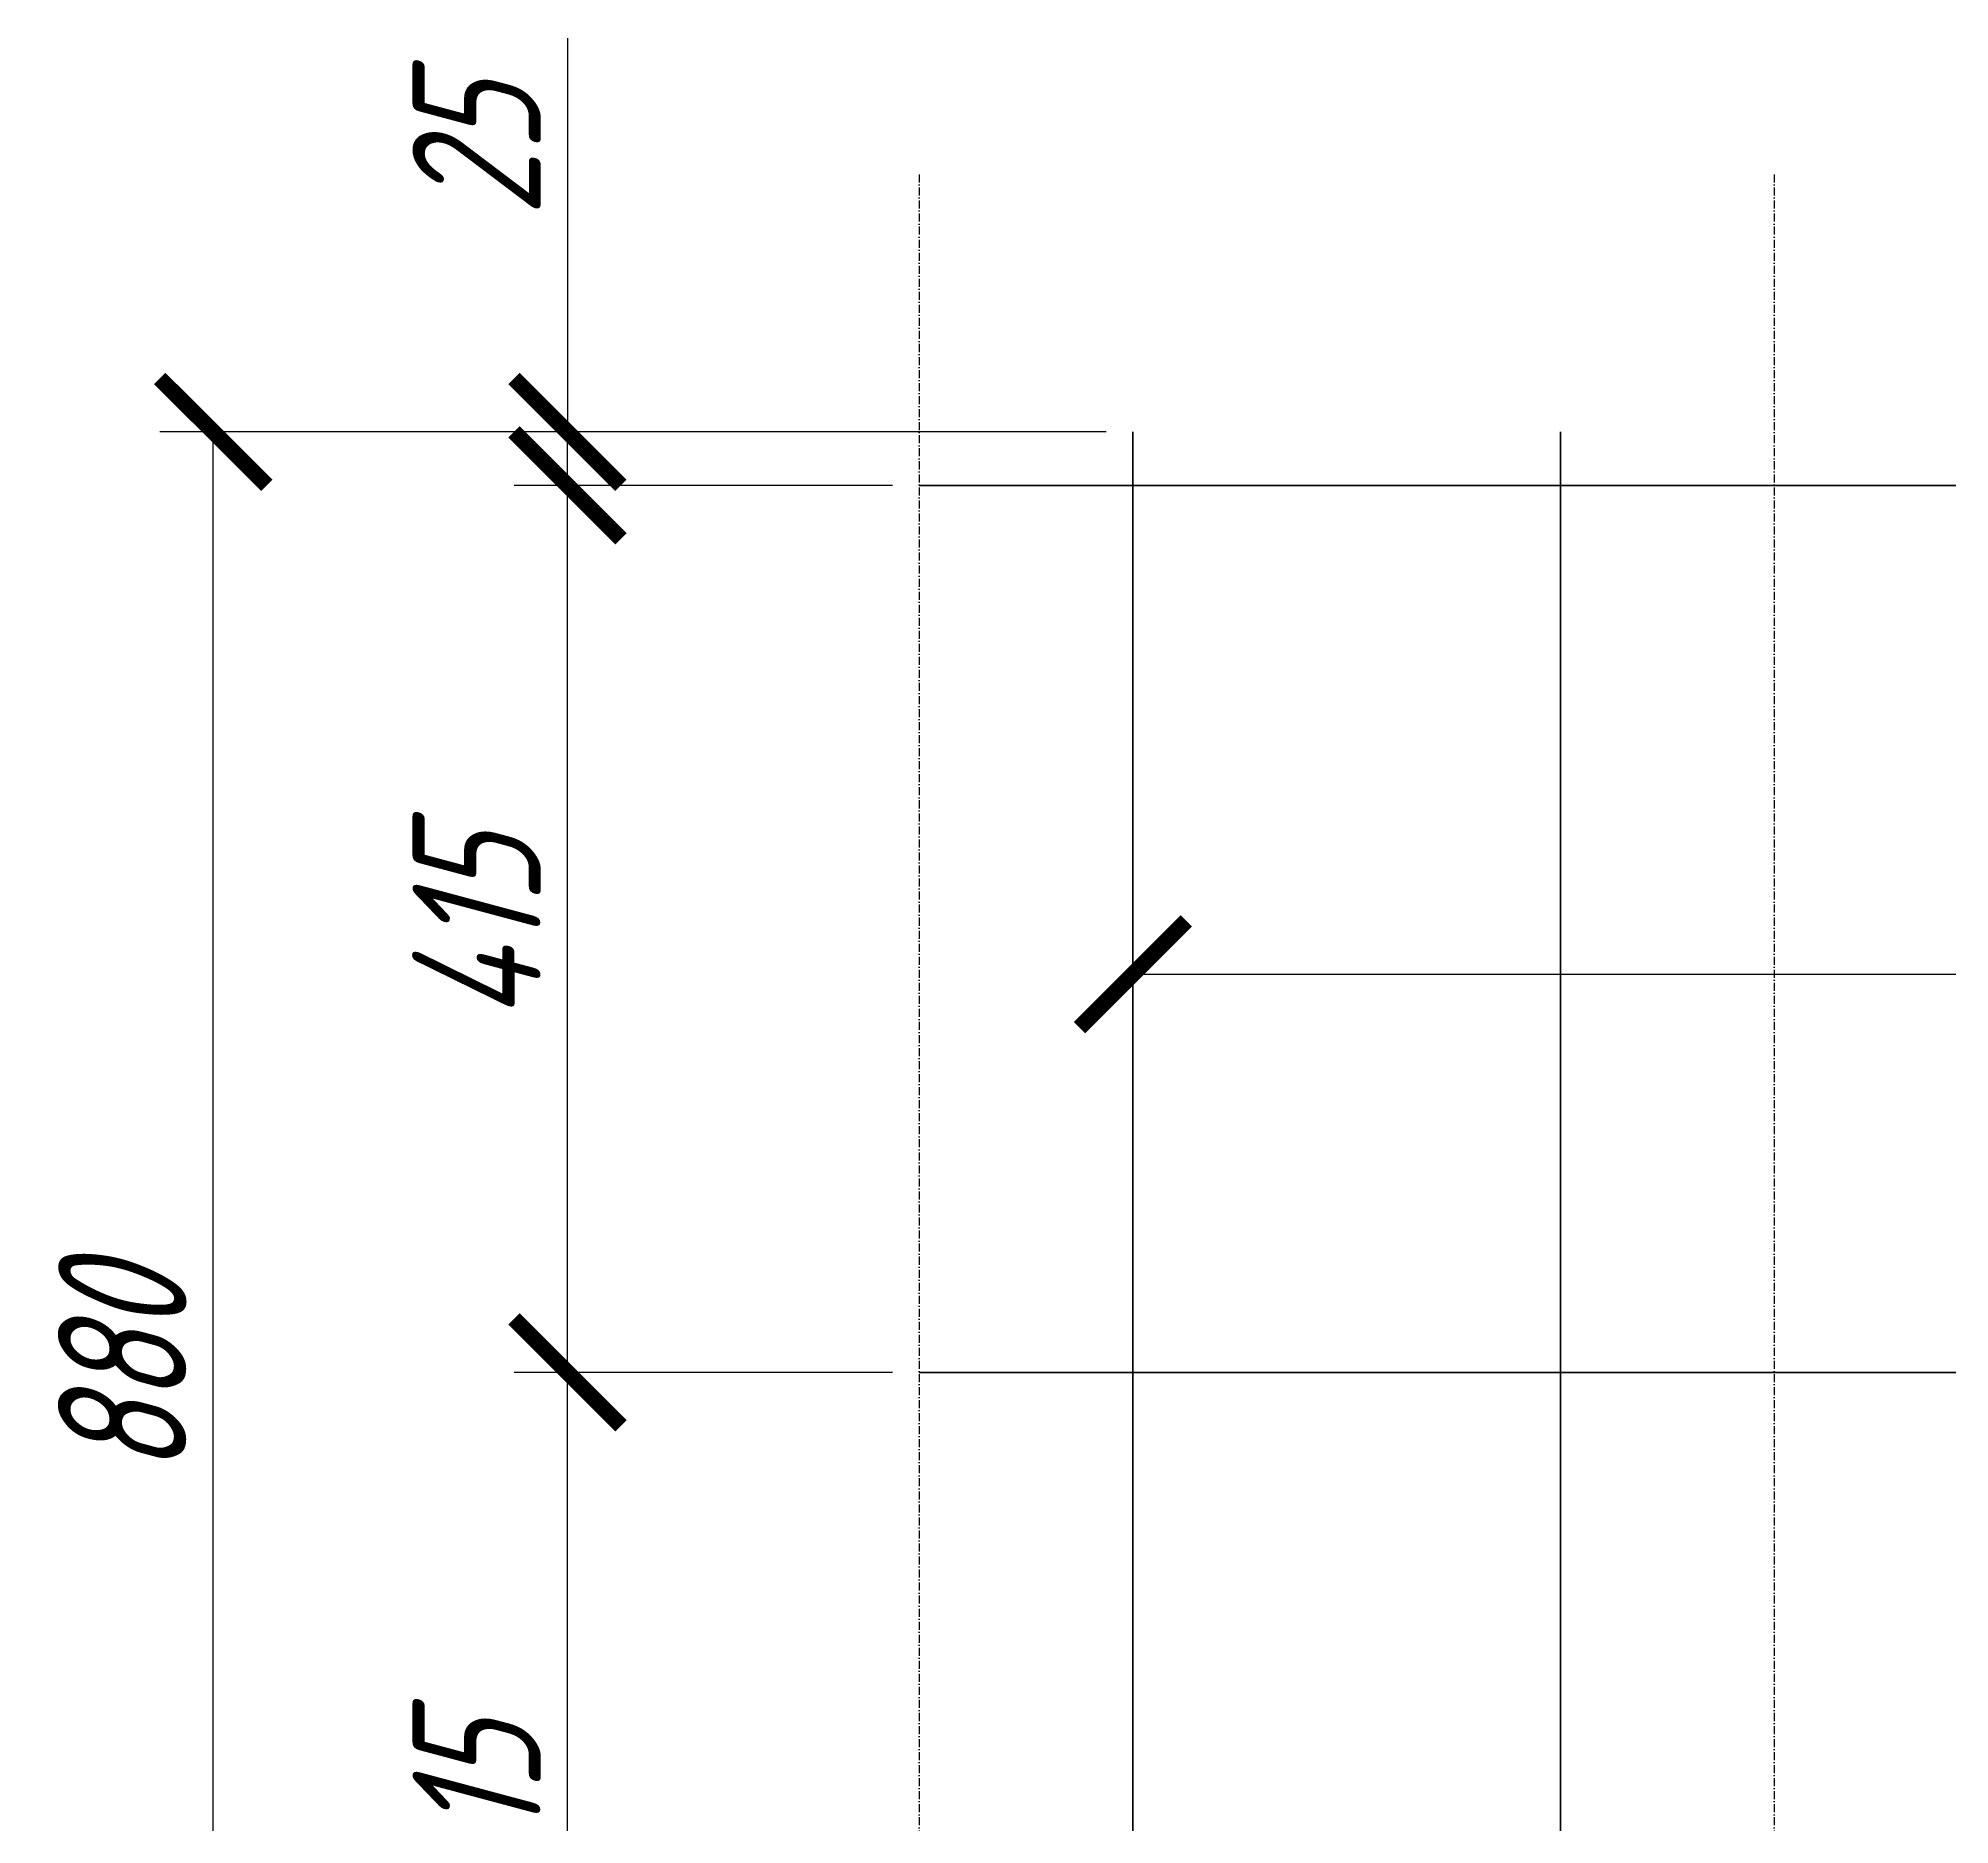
# Model space of a CAD drawing. Header units: millimetres. Extents: x 18535 to 117897, y 11356 to 27315.
# Drawn here: x 18535 to 19429, y 15999 to 16835 of the extents above; entities that cross this region are included whole.
import ezdxf
from ezdxf import colors
from ezdxf.entities.mleader import LeaderData, LeaderLine
from ezdxf.math import Vec2, Vec3

# ---------------------------------------------------------------- set-up
doc = ezdxf.new("R2010")
doc.units = ezdxf.units.MM
doc.linetypes.add('ОСЕВАЯ_МЕЛКАЯ', pattern=[8, 5, -1.5, 0, -1.5])
doc.layers.add('Обозначения', color=102, linetype='Continuous', lineweight=25)
doc.layers.add('Основная', color=134, linetype='Continuous', lineweight=70)
doc.styles.add('!Жартун', font='simplex.shx', dxfattribs={"width": 0.7, "oblique": 15, "height": 3})
doc.dimstyles.new('!Жартун_размер', dxfattribs={"dimtxt": 3, "dimasz": 2.5, "dimexe": 1.25, "dimexo": 0.625, "dimtad": 1, "dimdec": 0, "dimtxsty": '!Жартун', "dimblk": 'ARCHTICK', "dimcen": 2.5, "dimaunit": 1, "dimadec": 0, "dimazin": 0, "dimtfac": 1, "dimtdec": 0, "dimtix": 1, "dimtmove": 1, "dimatfit": 2, "dimldrblk": 'NONE', "dimfxl": 1, "dimtfill": 1, "dimlwd": 25, "dimarcsym": 0})

# ---------------------------------------------------------------- blocks, each defined once
blk = doc.blocks.new('_ArchTick')
at = {"color": 0, "linetype": 'ByBlock', "const_width": 0.15}
blk.add_lwpolyline([(-0.5, -0.5), (0.5, 0.5)], dxfattribs=at)
blk = doc.blocks.new('*D273')
at = {"layer": 'Defpoints', "color": 0, "transparency": 16777216}
for p in [(18782.24, 16210.82), (18946.69, 16210.82), (18946.69, 15795.82)]:
    blk.add_point(p, dxfattribs=at)
at = {"layer": 'Обозначения', "color": 0, "lineweight": -2, "transparency": 16777216}
for p, q in [((18934.19, 16210.82), (18757.24, 16210.82)), ((18934.19, 15795.82), (18757.24, 15795.82))]:
    blk.add_line(p, q, dxfattribs=at)
at = {"layer": 'Обозначения', "color": 0, "linetype": 'Continuous', "lineweight": 25, "transparency": 16777216}
blk.add_line((18782.24, 15795.82), (18782.24, 16210.82), dxfattribs=at)
at = {"layer": 'Обозначения', "color": 0, "lineweight": 25, "transparency": 16777216, "xscale": 50, "yscale": 50, "zscale": 50}
for p, rotation in [((18782.24, 16210.82), 90), ((18782.24, 15795.82), 270)]:
    blk.add_blockref('_ArchTick', p, dxfattribs=dict(at, rotation=rotation))
at = {"layer": 'Обозначения', "color": 0, "transparency": 16777216, "insert": (18739.74, 16003.32), "char_height": 60, "attachment_point": 5, "rotation": 90, "style": '!Жартун', "bg_fill": 3, "box_fill_scale": 1.1, "bg_fill_color": 256, "bg_fill_true_color": 13158600, "bg_fill_transparency": 0}
blk.add_mtext('415', dxfattribs=at)
blk = doc.blocks.new('_None')
blk = doc.blocks.new('*D274')
at = {"layer": 'Defpoints', "color": 0, "transparency": 16777216}
for p in [(18782.24, 16625.82), (18946.69, 16625.82), (18946.69, 16210.82)]:
    blk.add_point(p, dxfattribs=at)
at = {"layer": 'Обозначения', "color": 0, "lineweight": -2, "transparency": 16777216}
for p, q in [((18934.19, 16625.82), (18757.24, 16625.82)), ((18934.19, 16210.82), (18757.24, 16210.82))]:
    blk.add_line(p, q, dxfattribs=at)
at = {"layer": 'Обозначения', "color": 0, "linetype": 'Continuous', "lineweight": 25, "transparency": 16777216}
blk.add_line((18782.24, 16210.82), (18782.24, 16625.82), dxfattribs=at)
at = {"layer": 'Обозначения', "color": 0, "lineweight": 25, "transparency": 16777216, "xscale": 50, "yscale": 50, "zscale": 50}
for p, rotation in [((18782.24, 16625.82), 90), ((18782.24, 16210.82), 270)]:
    blk.add_blockref('_ArchTick', p, dxfattribs=dict(at, rotation=rotation))
at = {"layer": 'Обозначения', "color": 0, "transparency": 16777216, "insert": (18739.74, 16418.32), "char_height": 60, "attachment_point": 5, "rotation": 90, "style": '!Жартун', "bg_fill": 3, "box_fill_scale": 1.1, "bg_fill_color": 256, "bg_fill_true_color": 13158600, "bg_fill_transparency": 0}
blk.add_mtext('415', dxfattribs=at)
blk = doc.blocks.new('*D275')
at = {"layer": 'Defpoints', "color": 0, "transparency": 16777216}
for p in [(18782.24, 16650.82), (19046.69, 16650.82), (18946.69, 16625.82)]:
    blk.add_point(p, dxfattribs=at)
at = {"layer": 'Обозначения', "color": 0, "linetype": 'Continuous', "lineweight": 25, "transparency": 16777216}
for p in [(18782.24, 16835.01), (18782.24, 16625.82)]:
    blk.add_line(p, (18782.24, 16650.82), dxfattribs=at)
at = {"layer": 'Обозначения', "color": 0, "lineweight": -2, "transparency": 16777216}
for p, q in [((19034.19, 16650.82), (18757.24, 16650.82)), ((18934.19, 16625.82), (18757.24, 16625.82))]:
    blk.add_line(p, q, dxfattribs=at)
at = {"layer": 'Обозначения', "color": 0, "lineweight": 25, "transparency": 16777216, "xscale": 50, "yscale": 50, "zscale": 50}
for p, rotation in [((18782.24, 16650.82), 90), ((18782.24, 16625.82), 270)]:
    blk.add_blockref('_ArchTick', p, dxfattribs=dict(at, rotation=rotation))
at = {"layer": 'Обозначения', "color": 0, "transparency": 16777216, "insert": (18739.74, 16782.48), "char_height": 60, "attachment_point": 5, "rotation": 90, "style": '!Жартун', "bg_fill": 3, "box_fill_scale": 1.1, "bg_fill_color": 256, "bg_fill_true_color": 13158600, "bg_fill_transparency": 0}
blk.add_mtext('25', dxfattribs=at)
blk = doc.blocks.new('*D284')
at = {"layer": 'Defpoints', "color": 0, "transparency": 16777216}
for p in [(18616.55, 16650.82), (19046.69, 16650.82), (19046.69, 15770.82)]:
    blk.add_point(p, dxfattribs=at)
at = {"layer": 'Обозначения', "color": 0, "lineweight": -2, "transparency": 16777216}
for p, q in [((19034.19, 16650.82), (18591.55, 16650.82)), ((19034.19, 15770.82), (18591.55, 15770.82))]:
    blk.add_line(p, q, dxfattribs=at)
at = {"layer": 'Обозначения', "color": 0, "linetype": 'Continuous', "lineweight": 25, "transparency": 16777216}
blk.add_line((18616.55, 15770.82), (18616.55, 16650.82), dxfattribs=at)
at = {"layer": 'Обозначения', "color": 0, "lineweight": 25, "transparency": 16777216, "xscale": 50, "yscale": 50, "zscale": 50}
for p, rotation in [((18616.55, 16650.82), 90), ((18616.55, 15770.82), 270)]:
    blk.add_blockref('_ArchTick', p, dxfattribs=dict(at, rotation=rotation))
at = {"layer": 'Обозначения', "color": 0, "transparency": 16777216, "insert": (18574.05, 16210.82), "char_height": 60, "attachment_point": 5, "rotation": 90, "style": '!Жартун', "bg_fill": 3, "box_fill_scale": 1.1, "bg_fill_color": 256, "bg_fill_true_color": 13158600, "bg_fill_transparency": 0}
blk.add_mtext('880', dxfattribs=at)

msp = doc.modelspace()

# ---------------------------------------------------------------- linework, layer by layer
at = {"layer": 'Обозначения', "linetype": 'ОСЕВАЯ_МЕЛКАЯ', "ltscale": 0.75}
for points in [[(18946.69, 16771.26), (18946.69, 15650.38)], [(19346.69, 16771.26), (19346.69, 15650.38)]]:
    msp.add_lwpolyline(points, dxfattribs=at)
at = {"layer": 'Основная'}
for points in [[(19046.69, 16650.82), (19046.69, 15770.82)], [(19246.69, 16650.82), (19246.69, 15770.82)], [(18946.69, 16625.82), (23346.69, 16625.82)], [(18946.69, 16210.82), (23346.69, 16210.82)]]:
    msp.add_lwpolyline(points, dxfattribs=at)

# ---------------------------------------------------------------- leaders
at = {"layer": 'Обозначения'}
ml = msp.add_multileader_mtext('Standard', dxfattribs=at)
ml.set_content('2', color=256, style='!Жартун')
ml.set_leader_properties()
ml.set_arrow_properties(name='ARCHTICK')
ml.build(insert=Vec2(0, 0))
ml.multileader.update_dxf_attribs({"text_left_attachment_type": 6, "text_right_attachment_type": 6, "dogleg_length": 2, "arrow_head_size": 50, "scale": 20})
ctx = ml.context
ctx.base_point, ctx.scale, ctx.char_height, ctx.arrow_head_size, ctx.landing_gap_size, ctx.plane_origin = Vec3(23481.32, 16397.11), 20, 60, 50, 40, Vec3(19046.69, 16397.11)
ctx.left_attachment, ctx.right_attachment = 6, 6
notes = []
notes.append((ctx, [(0, (1, 1, 0), (23441.32, 16397.11), (1, 0), 40, [(1, [(19046.69, 16397.11), (23246.69, 16397.11)], 0, [])])]))
ctx.mtext.insert, ctx.mtext.flow_direction = Vec3(23521.32, 16469.11), 5
for ctx, leaders in notes:
    for number, flags, end, landing, length, lines in leaders:
        leader = LeaderData()
        leader.index, (leader.has_last_leader_line, leader.has_dogleg_vector, leader.attachment_direction) = number, flags
        leader.last_leader_point, leader.dogleg_vector, leader.dogleg_length = Vec3(end), Vec3(landing), length
        for number, points, colour, breaks in lines:
            line = LeaderLine()
            line.index, line.vertices, line.color, line.breaks = number, Vec3.list(points), colors.encode_raw_color(colour), breaks
            leader.lines.append(line)
        ctx.leaders.append(leader)

# ---------------------------------------------------------------- next in the draw order: dimensions: what is measured, and where the dimension line sits
dim = msp.add_linear_dim(base=(18782.24, 16210.82), p1=(18946.69, 15795.82), p2=(18946.69, 16210.82), angle=90, dimstyle='!Жартун_размер', dxfattribs=at)
dim.commit()
dim.dimension.update_dxf_attribs({"geometry": '*D273', "text_midpoint": (18739.74, 16003.32)})

# ---------------------------------------------------------------- next in the draw order: dimensions: what is measured, and where the dimension line sits
dim = msp.add_linear_dim(base=(18782.24, 16625.82), p1=(18946.69, 16210.82), p2=(18946.69, 16625.82), angle=90, dimstyle='!Жартун_размер', dxfattribs=at)
dim.commit()
dim.dimension.update_dxf_attribs({"geometry": '*D274', "text_midpoint": (18739.74, 16418.32)})

# ---------------------------------------------------------------- next in the draw order: dimensions: what is measured, and where the dimension line sits
dim = msp.add_linear_dim(base=(18782.24, 16650.82), p1=(18946.69, 16625.82), p2=(19046.69, 16650.82), angle=90, dimstyle='!Жартун_размер', dxfattribs=at)
dim.commit()
dim.dimension.update_dxf_attribs({"geometry": '*D275', "text_midpoint": (18739.74, 16782.48), "dimtype": 160})

# ---------------------------------------------------------------- next in the draw order: dimensions: what is measured, and where the dimension line sits
dim = msp.add_linear_dim(base=(18616.55, 16650.82), p1=(19046.69, 15770.82), p2=(19046.69, 16650.82), angle=90, dimstyle='!Жартун_размер', dxfattribs=at)
dim.commit()
dim.dimension.update_dxf_attribs({"geometry": '*D284', "text_midpoint": (18574.05, 16210.82)})

doc.saveas('drawing.dxf')
